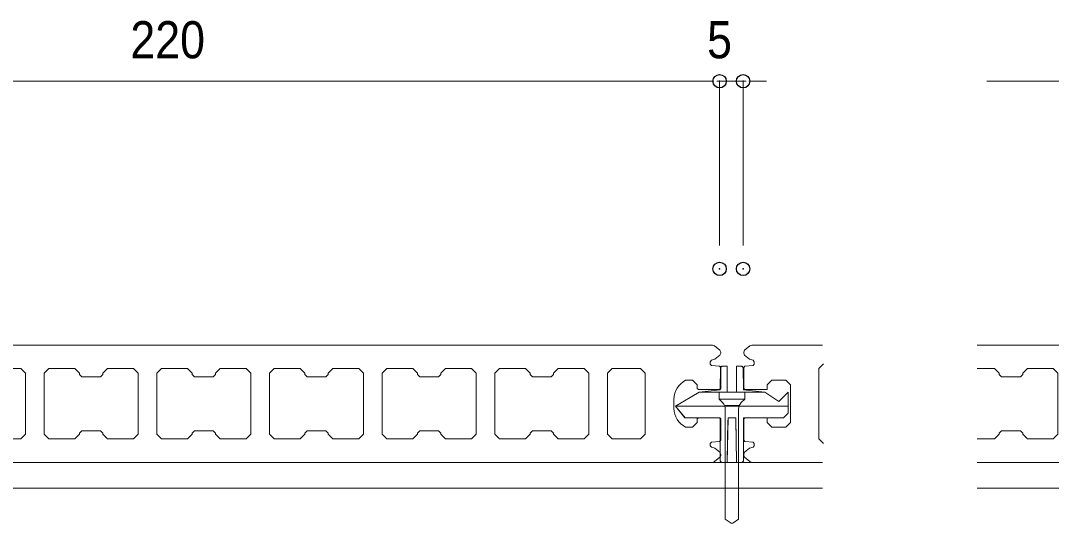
# Model space of a CAD drawing. Units: millimetres, scale not verified. Extents: x -12715 to 12220, y -3398 to 4210.
# Drawn here: x -3637.1 to -3417.6, y 2648.3 to 2755.5 of the extents above; entities that cross this region are included whole.
import ezdxf
from ezdxf.enums import TextEntityAlignment as Align

# ---------------------------------------------------------------- set-up
doc = ezdxf.new("R2010")
doc.units = ezdxf.units.MM
doc.header["$LTSCALE"] = 5.7
doc.header["$PDMODE"] = 32
doc.header["$PDSIZE"] = 2.85
for name, color, linetype, lineweight in [('0-1_デッキ', 7, 'Continuous', 9), ('0-3_寸法', 7, 'Continuous', 9), ('0-4_一般', 4, 'Continuous', 9), ('0-5_根太', 4, 'Continuous', 9), ('0-6_ビス', 2, 'Continuous', 9), ('0-7_0', 7, 'Continuous', 9), ('0-A_WQCS', 4, 'Continuous', 9)]:
    doc.layers.add(name, color=color, linetype=linetype, lineweight=lineweight)
doc.layers.add('0-8_DEFPOINTS', color=7, linetype='Continuous')
doc.styles.add('Osaka', font='')
doc.styles.get('Osaka').set_extended_font_data('Osaka')

# ---------------------------------------------------------------- blocks, each defined once
blk = doc.blocks.new('グループ-29-1')
at = {"layer": '0-1_デッキ'}
for points in [[(-150222.2, -9717.7), (-150222.2, -9537.7), (-150232.2, -9526.9), (-150302.2, -9520.6), (-150312.2, -9509.7), (-150312.2, -9489.7), (-150302.6, -9476.9), (-150272.2, -9467.7), (-150230, -9434), (-150222.2, -9417.7), (-150222.2, -9407.7), (-150229.9, -9391.3), (-150274.5, -9354.1), (-150292.2, -9347.7), (-158962.2, -9347.7)], [(-158962.2, -10347.7), (-150292.2, -10347.7), (-150274.5, -10341.3), (-150229.9, -10304.1), (-150222.2, -10287.7), (-150222.2, -10277.7), (-150230, -10261.5), (-150272.2, -10227.7), (-150302.6, -10218.6), (-150312.2, -10205.7), (-150312.2, -10185.7), (-150302.2, -10174.9), (-150232.2, -10168.6), (-150222.2, -10157.7), (-150222.2, -9977.7)]]:
    blk.add_lwpolyline(points, dxfattribs=at)
at = {"layer": '0-4_一般', "color": 7}
blk.add_line((-150622.2, -9807.7), (-150622.2, -9887.7), dxfattribs=at)
at = {"layer": '0-4_一般', "color": 1}
for points in [[(-156647, -10097.7), (-156647, -10107.7), (-156687, -10147.7), (-156907, -10147.7), (-156947, -10107.7), (-156947, -9587.7), (-156907, -9547.7), (-156687, -9547.7), (-156647, -9587.7), (-156647, -9597.7), (-156627, -9617.7), (-156467, -9617.7), (-156447, -9597.7), (-156447, -9587.7), (-156407, -9547.7), (-156187, -9547.7), (-156147, -9587.7), (-156147, -10107.7), (-156187, -10147.7), (-156407, -10147.7), (-156447, -10107.7), (-156447, -10097.7), (-156467, -10077.7), (-156627, -10077.7)], [(-155187, -9587.7), (-155187, -10107.7), (-155227, -10147.7), (-155447, -10147.7), (-155487, -10107.7), (-155487, -10097.7), (-155507, -10077.7), (-155667, -10077.7), (-155687, -10097.7), (-155687, -10107.7), (-155727, -10147.7), (-155947, -10147.7), (-155987, -10107.7), (-155987, -9587.7), (-155947, -9547.7), (-155727, -9547.7), (-155687, -9587.7), (-155687, -9597.7), (-155667, -9617.7), (-155507, -9617.7), (-155487, -9597.7), (-155487, -9587.7), (-155447, -9547.7), (-155227, -9547.7)], [(-154547.2, -10077.7), (-154707.2, -10077.7), (-154727.2, -10097.7), (-154727.2, -10107.7), (-154767.2, -10147.7), (-154987.2, -10147.7), (-155027.2, -10107.7), (-155027.2, -9587.7), (-154987.2, -9547.7), (-154767.2, -9547.7), (-154727.2, -9587.7), (-154727.2, -9597.7), (-154707.2, -9617.7), (-154547.2, -9617.7), (-154527.2, -9597.7), (-154527.2, -9587.7), (-154487.2, -9547.7), (-154267.2, -9547.7), (-154227.2, -9587.7), (-154227.2, -10107.7), (-154267.2, -10147.7), (-154487.2, -10147.7), (-154527.2, -10107.7), (-154527.2, -10097.7)], [(-153567.2, -10107.7), (-153567.2, -10097.7), (-153587.2, -10077.7), (-153747.2, -10077.7), (-153767.2, -10097.7), (-153767.2, -10107.7), (-153807.2, -10147.7), (-154027.2, -10147.7), (-154067.2, -10107.7), (-154067.2, -9587.7), (-154027.2, -9547.7), (-153807.2, -9547.7), (-153767.2, -9587.7), (-153767.2, -9597.7), (-153747.2, -9617.7), (-153587.2, -9617.7), (-153567.2, -9597.7), (-153567.2, -9587.7), (-153527.2, -9547.7), (-153307.2, -9547.7), (-153267.2, -9587.7), (-153267.2, -10107.7), (-153307.2, -10147.7), (-153527.2, -10147.7)], [(-152807.2, -9587.7), (-152807.2, -9597.7), (-152787.2, -9617.7), (-152627.2, -9617.7), (-152607.2, -9597.7), (-152607.2, -9587.7), (-152567.2, -9547.7), (-152347.2, -9547.7), (-152307.2, -9587.7), (-152307.2, -10107.7), (-152347.2, -10147.7), (-152567.2, -10147.7), (-152607.2, -10107.7), (-152607.2, -10097.7), (-152627.2, -10077.7), (-152787.2, -10077.7), (-152807.2, -10097.7), (-152807.2, -10107.7), (-152847.2, -10147.7), (-153067.2, -10147.7), (-153107.2, -10107.7), (-153107.2, -9587.7), (-153067.2, -9547.7), (-152847.2, -9547.7)], [(-152107.2, -10147.7), (-152147.2, -10107.7), (-152147.2, -9587.7), (-152107.2, -9547.7), (-151887.2, -9547.7), (-151847.2, -9587.7), (-151847.2, -9597.7), (-151827.2, -9617.7), (-151667.2, -9617.7), (-151647.2, -9597.7), (-151647.2, -9587.7), (-151607.2, -9547.7), (-151387.2, -9547.7), (-151347.2, -9587.7), (-151347.2, -10107.7), (-151387.2, -10147.7), (-151607.2, -10147.7), (-151647.2, -10107.7), (-151647.2, -10097.7), (-151667.2, -10077.7), (-151827.2, -10077.7), (-151847.2, -10097.7), (-151847.2, -10107.7), (-151887.2, -10147.7)], [(-151147.2, -10147.7), (-151187.2, -10107.7), (-151187.2, -9587.7), (-151147.2, -9547.7), (-150907.2, -9547.7), (-150867.2, -9587.7), (-150867.2, -10107.7), (-150907.2, -10147.7)]]:
    blk.add_lwpolyline(points, close=True, dxfattribs=at)
at = {"layer": '0-4_一般', "color": 7}
for points in [[(-150222.2, -9717.7), (-150232.2, -9727.7), (-150412.2, -9727.7), (-150422.2, -9717.7), (-150422.2, -9687.7), (-150462.2, -9647.7), (-150522.2, -9647.7)], [(-150522.2, -10047.7), (-150462.2, -10047.7), (-150422.2, -10007.7), (-150422.2, -9977.7), (-150412.2, -9967.7), (-150232.2, -9967.7), (-150222.2, -9977.7)]]:
    blk.add_lwpolyline(points, dxfattribs=at)
for centre, start, end in [((-150433.9, -9814.2), 117.95068, 178.03206), ((-150433.9, -9881.3), 181.96794, 242.04932)]:
    blk.add_arc(centre, 188.4, start, end, dxfattribs=at)
blk = doc.blocks.new('グループ-38-1')
at = {"layer": '0-1_デッキ'}
for p, q in [((-150027.2, -9407.7), (-150019.5, -9391.3)), ((-150019.5, -9391.3), (-149974.9, -9354.1)), ((-149974.9, -9354.1), (-149957.2, -9347.7)), ((-149957.2, -9347.7), (-149356.7, -9347.7)), ((-150027.2, -9417.7), (-150027.2, -9407.7)), ((-150019.4, -9434), (-150027.2, -9417.7)), ((-149977.2, -9467.7), (-150019.4, -9434)), ((-149946.8, -9476.9), (-149977.2, -9467.7)), ((-149937.2, -9489.7), (-149946.8, -9476.9)), ((-150027.2, -9537.7), (-150017.3, -9526.9)), ((-150027.2, -9717.7), (-150027.2, -9537.7)), ((-150017.3, -9526.9), (-149947.2, -9520.6)), ((-149947.2, -9520.6), (-149937.2, -9509.7)), ((-149937.2, -9509.7), (-149937.2, -9489.7)), ((-149347.2, -9507.7), (-149387.2, -9547.7)), ((-149387.2, -9547.7), (-149387.2, -10147.7)), ((-149787.2, -9647.7), (-149827.2, -9687.7)), ((-149667.2, -9647.7), (-149787.2, -9647.7)), ((-149627.2, -9687.7), (-149667.2, -9647.7)), ((-150017.2, -9727.7), (-150027.2, -9717.7)), ((-149827.2, -9727.7), (-150017.2, -9727.7)), ((-149827.2, -9687.7), (-149827.2, -9727.7)), ((-149627.2, -10007.7), (-149627.2, -9687.7)), ((-150027.2, -9977.7), (-150017.2, -9967.7)), ((-150027.2, -10157.7), (-150027.2, -9977.7)), ((-150017.2, -9967.7), (-149827.2, -9967.7)), ((-149827.2, -9967.7), (-149827.2, -10007.7)), ((-149827.2, -10007.7), (-149787.2, -10047.7)), ((-149667.2, -10047.7), (-149627.2, -10007.7)), ((-149787.2, -10047.7), (-149667.2, -10047.7)), ((-150017.3, -10168.6), (-150027.2, -10157.7)), ((-149947.2, -10174.9), (-150017.3, -10168.6)), ((-149937.2, -10185.7), (-149947.2, -10174.9)), ((-149937.2, -10205.7), (-149937.2, -10185.7)), ((-149387.2, -10147.7), (-149347.2, -10187.7)), ((-150027.2, -10277.7), (-150019.4, -10261.5)), ((-150019.4, -10261.5), (-149977.2, -10227.7)), ((-149977.2, -10227.7), (-149946.8, -10218.6)), ((-149946.8, -10218.6), (-149937.2, -10205.7)), ((-150027.2, -10287.7), (-150027.2, -10277.7)), ((-150019.5, -10304.1), (-150027.2, -10287.7)), ((-149974.9, -10341.3), (-150019.5, -10304.1)), ((-149957.2, -10347.7), (-149974.9, -10341.3)), ((-149356.7, -10347.7), (-149957.2, -10347.7))]:
    blk.add_line(p, q, dxfattribs=at)
blk = doc.blocks.new('グループ-47-1')
at = {"layer": '0-1_デッキ'}
for p, q in [((-5105.6, 500), (-10689.4, 500)), ((-5087.9, 493.6), (-5105.6, 500)), ((-5043.3, 456.4), (-5087.9, 493.6)), ((-5035.6, 440), (-5043.3, 456.4)), ((-5035.6, 430), (-5035.6, 440)), ((-5125.6, 358), (-5116, 370.9)), ((-5125.6, 338), (-5125.6, 358)), ((-5116, 370.9), (-5085.6, 380)), ((-5085.6, 380), (-5043.4, 413.8)), ((-5043.4, 413.8), (-5035.6, 430)), ((-10689.4, 300), (-10540.4, 300)), ((-5115.6, 327.1), (-5125.6, 338)), ((-5045.6, 320.9), (-5115.6, 327.1)), ((-5035.6, 310), (-5045.6, 320.9)), ((-5035.6, 130), (-5035.6, 310)), ((-5035.6, -310), (-5035.6, -130)), ((-10540.4, -300), (-10689.4, -300)), ((-5125.6, -338), (-5115.6, -327.1)), ((-5125.6, -358), (-5125.6, -338)), ((-5115.6, -327.1), (-5045.6, -320.9)), ((-5045.6, -320.9), (-5035.6, -310)), ((-5116, -370.9), (-5125.6, -358)), ((-5085.6, -380), (-5116, -370.9)), ((-5043.4, -413.8), (-5085.6, -380)), ((-5035.6, -430), (-5043.4, -413.8)), ((-5035.6, -440), (-5035.6, -430)), ((-10689.4, -500), (-5105.6, -500)), ((-5105.6, -500), (-5087.9, -493.6)), ((-5087.9, -493.6), (-5043.3, -456.4)), ((-5043.3, -456.4), (-5035.6, -440))]:
    blk.add_line(p, q, dxfattribs=at)
at = {"layer": '0-4_一般', "color": 1}
for p, q in [((-10540.4, 300), (-10689.4, 300)), ((-10500.4, 260), (-10540.4, 300)), ((-10260.4, 300), (-10300.4, 260)), ((-10040.4, 300), (-10260.4, 300)), ((-10000.4, 260), (-10040.4, 300)), ((-10500.4, 250), (-10500.4, 260)), ((-10480.4, 230), (-10500.4, 250)), ((-10320.4, 230), (-10480.4, 230)), ((-10300.4, 250), (-10320.4, 230)), ((-10300.4, 260), (-10300.4, 250)), ((-10000.4, -260), (-10000.4, 260)), ((-10540.4, -300), (-10500.4, -260)), ((-10500.4, -250), (-10480.4, -230)), ((-10500.4, -260), (-10500.4, -250)), ((-10480.4, -230), (-10320.4, -230)), ((-10320.4, -230), (-10300.4, -250)), ((-10300.4, -250), (-10300.4, -260)), ((-10300.4, -260), (-10260.4, -300)), ((-10040.4, -300), (-10000.4, -260)), ((-10689.4, -300), (-10540.4, -300)), ((-10260.4, -300), (-10040.4, -300))]:
    blk.add_line(p, q, dxfattribs=at)
at = {"layer": '0-4_一般', "color": 7}
blk.add_line((-5435.6, 40), (-5435.6, -40), dxfattribs=at)
at = {"layer": '0-4_一般', "color": 1}
for points in [[(-9360.6, -230), (-9520.6, -230), (-9540.6, -250), (-9540.6, -260), (-9580.6, -300), (-9800.6, -300), (-9840.6, -260), (-9840.6, 260), (-9800.6, 300), (-9580.6, 300), (-9540.6, 260), (-9540.6, 250), (-9520.6, 230), (-9360.6, 230), (-9340.6, 250), (-9340.6, 260), (-9300.6, 300), (-9080.6, 300), (-9040.6, 260), (-9040.6, -260), (-9080.6, -300), (-9300.6, -300), (-9340.6, -260), (-9340.6, -250)], [(-8380.6, -260), (-8380.6, -250), (-8400.6, -230), (-8560.6, -230), (-8580.6, -250), (-8580.6, -260), (-8620.6, -300), (-8840.6, -300), (-8880.6, -260), (-8880.6, 260), (-8840.6, 300), (-8620.6, 300), (-8580.6, 260), (-8580.6, 250), (-8560.6, 230), (-8400.6, 230), (-8380.6, 250), (-8380.6, 260), (-8340.6, 300), (-8120.6, 300), (-8080.6, 260), (-8080.6, -260), (-8120.6, -300), (-8340.6, -300)], [(-7620.6, 260), (-7620.6, 250), (-7600.6, 230), (-7440.6, 230), (-7420.6, 250), (-7420.6, 260), (-7380.6, 300), (-7160.6, 300), (-7120.6, 260), (-7120.6, -260), (-7160.6, -300), (-7380.6, -300), (-7420.6, -260), (-7420.6, -250), (-7440.6, -230), (-7600.6, -230), (-7620.6, -250), (-7620.6, -260), (-7660.6, -300), (-7880.6, -300), (-7920.6, -260), (-7920.6, 260), (-7880.6, 300), (-7660.6, 300)], [(-6920.6, -300), (-6960.6, -260), (-6960.6, 260), (-6920.6, 300), (-6700.6, 300), (-6660.6, 260), (-6660.6, 250), (-6640.6, 230), (-6480.6, 230), (-6460.6, 250), (-6460.6, 260), (-6420.6, 300), (-6200.6, 300), (-6160.6, 260), (-6160.6, -260), (-6200.6, -300), (-6420.6, -300), (-6460.6, -260), (-6460.6, -250), (-6480.6, -230), (-6640.6, -230), (-6660.6, -250), (-6660.6, -260), (-6700.6, -300)], [(-5960.6, -300), (-6000.6, -260), (-6000.6, 260), (-5960.6, 300), (-5720.6, 300), (-5680.6, 260), (-5680.6, -260), (-5720.6, -300)]]:
    blk.add_lwpolyline(points, close=True, dxfattribs=at)
at = {"layer": '0-4_一般', "color": 7}
for points in [[(-5035.6, 130), (-5045.6, 120), (-5225.6, 120), (-5235.6, 130), (-5235.6, 160), (-5275.6, 200), (-5335.6, 200)], [(-5335.6, -200), (-5275.6, -200), (-5235.6, -160), (-5235.6, -130), (-5225.6, -120), (-5045.6, -120), (-5035.6, -130)]]:
    blk.add_lwpolyline(points, dxfattribs=at)
for centre, start, end in [((-5247.3, 33.5), 117.95068, 178.03206), ((-5247.3, -33.5), 181.96794, 242.04932)]:
    blk.add_arc(centre, 188.4, start, end, dxfattribs=at)
blk = doc.blocks.new('シンボル-32')
at = {"layer": '0-6_ビス'}
blk.add_blockref('グループ-47-1', (0, 0), dxfattribs=at)
blk = doc.blocks.new('_DOT')
at = {"layer": '0-7_0'}
for p, q in [((-20, 0), (-40, 0)), ((-10, 0), (10, 0))]:
    blk.add_line(p, q, dxfattribs=at)
blk = doc.blocks.new('グループ-323-1')
at = {"layer": '0-5_根太'}
for p, q in [((-148038.6, -10347.7), (-137614.2, -10347.7)), ((-148038.6, -10567.7), (-137614.2, -10567.7))]:
    blk.add_line(p, q, dxfattribs=at)
blk = doc.blocks.new('グループ-429-1')
at = {"layer": '0-A_WQCS'}
for p, q in [((-96.4, 658.2), (-99.7, 469.1)), ((-40, 670), (-84.4, 670)), ((-40, 670), (-40, 658.4)), ((-40, 658.4), (-40, 469.3)), ((40, 658.4), (40, 670)), ((84.4, 670), (40, 670)), ((40, 469.3), (40, 658.4)), ((99.7, 469.1), (96.4, 658.2)), ((-280, 450), (280, 450)), ((480, 330), (-480, 330)), ((400, 230), (480, 330)), ((-100, 211.1), (-100, -138)), ((-33.7, 210.7), (-39.8, -138.4)), ((39.8, -138.4), (33.7, 210.7)), ((100, -138), (100, 211.1)), ((-88, -150), (-40, -150)), ((-39.8, -138.4), (-40, -150)), ((40, -150), (39.8, -138.4)), ((40, -150), (88, -150))]:
    blk.add_line(p, q, dxfattribs=at)
blk.add_lwpolyline([(-480, 450), (-400, 370), (-280, 450), (-99.7, 470), (-96.4, 658.2), (-84.4, 670), (-40, 670), (-40, 450), (40, 450), (40, 670), (84.4, 670), (96.4, 658.2), (99.7, 470), (280, 450), (480, 330), (397.8, 230), (100, 230), (100, -138), (88, -150), (40, -150), (33.4, 230), (-33.4, 230), (-40, -150), (-88, -150), (-100, -138), (-100, 230), (-440, 230), (-480, 270)], close=True, dxfattribs=at)
for centre, start, end in [((-84.4, 658), 90, 179), ((84.4, 658), 1, 90), ((-88, -138), 180, 270), ((88, -138), 270, 0)]:
    blk.add_arc(centre, 12, start, end, dxfattribs=at)
blk = doc.blocks.new('グループ-430-1')
at = {"layer": '0-A_WQCS'}
for p, q in [((110, 450), (110, 390)), ((110, 390), (-110, 390)), ((-110, 390), (-79.9, 359.8)), ((110, 390), (79.8, 359.8)), ((56.4, 336.4), (-56.4, 336.4)), ((-56.4, 303.3), (-56.4, -634)), ((56.4, 303.3), (56.4, -634)), ((-56.4, -634), (-7.3, -668.4)), ((-7.3, -668.4), (0, -670))]:
    blk.add_line(p, q, dxfattribs=at)
for points in [[(110, 450), (-110, 450), (-110, 390)], [(0, -670), (7.2, -668.4), (56.4, -634)]]:
    blk.add_lwpolyline(points, dxfattribs=at)
for centre, start, end in [((-136.4, 303.3), 0, 45), ((136.4, 303.3), 135, 180)]:
    blk.add_arc(centre, 80, start, end, dxfattribs=at)
blk = doc.blocks.new('グループ-431-1')
at = {"layer": '0-A_WQCS'}
for name in ['グループ-429-1', 'グループ-430-1']:
    blk.add_blockref(name, (0, 0), dxfattribs=at)
blk = doc.blocks.new('WQCS2016断')
at = {"layer": '0-A_WQCS'}
blk.add_blockref('グループ-431-1', (0, 0), dxfattribs=at)

msp = doc.modelspace()

# ---------------------------------------------------------------- linework, layer by layer
at = {"layer": '0-3_寸法'}
for p, q in [((-3705.715, 2742.549), (-3490.723, 2742.549)), ((-3490.723, 2742.549), (-3493.226, 2742.549)), ((-3488.219, 2707.549), (-3488.219, 2742.549)), ((-3488.219, 2707.549), (-3488.219, 2742.549)), ((-3488.219, 2742.549), (-3483.219, 2742.549)), ((-3483.219, 2707.549), (-3483.219, 2742.549)), ((-3480.715, 2742.549), (-3478.211, 2742.549))]:
    msp.add_line(p, q, dxfattribs=at)
at = {"layer": '0-3_寸法', "color": 4}
msp.add_lwpolyline([(-3287.284, 2707.549), (-3287.284, 2742.549), (-3431.27, 2742.549)], dxfattribs=at)
at = {"layer": '0-5_根太'}
for p, q in [((-3466.333, 2661.307), (-3703.219, 2661.307)), ((-3466.333, 2655.807), (-3703.219, 2655.807))]:
    msp.add_line(p, q, dxfattribs=at)
at = {"layer": '0-8_DEFPOINTS'}
for p in [(-3488.219, 2742.549), (-3483.219, 2742.549), (-3488.219, 2702.549), (-3483.219, 2702.549)]:
    msp.add_point(p, dxfattribs=at)

# ---------------------------------------------------------------- block references
at = {"layer": '0-1_デッキ', "xscale": 0.025, "yscale": 0.025}
for name, p in [('グループ-38-1', (267.586, 2920)), ('シンボル-32', (-3166.144, 2673.806))]:
    msp.add_blockref(name, p, dxfattribs=at)
at = {"layer": '0-3_寸法', "xscale": 0.06259308, "yscale": 0.06259308}
msp.add_blockref('_DOT', (-3488.219, 2742.549), dxfattribs=at)
msp.add_blockref('_DOT', (-3488.219, 2742.549), dxfattribs=at)
at = {"layer": '0-3_寸法', "xscale": 0.06259308, "yscale": 0.06259308, "rotation": 180}
msp.add_blockref('_DOT', (-3483.219, 2742.549), dxfattribs=at)
at = {"layer": '0-5_根太', "xscale": 0.025, "yscale": 0.025}
msp.add_blockref('グループ-323-1', (267.586, 2920), dxfattribs=at)
at = {"layer": '0-6_ビス', "xscale": 0.025, "yscale": 0.025}
msp.add_blockref('グループ-29-1', (267.586, 2920), dxfattribs=at)
at = {"layer": '0-A_WQCS', "xscale": -0.025, "yscale": 0.025}
msp.add_blockref('WQCS2016断', (-3485.595, 2665.056), dxfattribs=at)

# ---------------------------------------------------------------- texts
at = {"layer": '0-3_寸法', "style": 'Osaka', "width": 0.9}
for s, p in [('220', (-3613.732, 2745.049)), ('5', (-3490.89, 2745.049))]:
    msp.add_text(s, height=7.918, dxfattribs=at).set_placement(p, align=Align.BOTTOM_LEFT)

doc.saveas('drawing.dxf')
